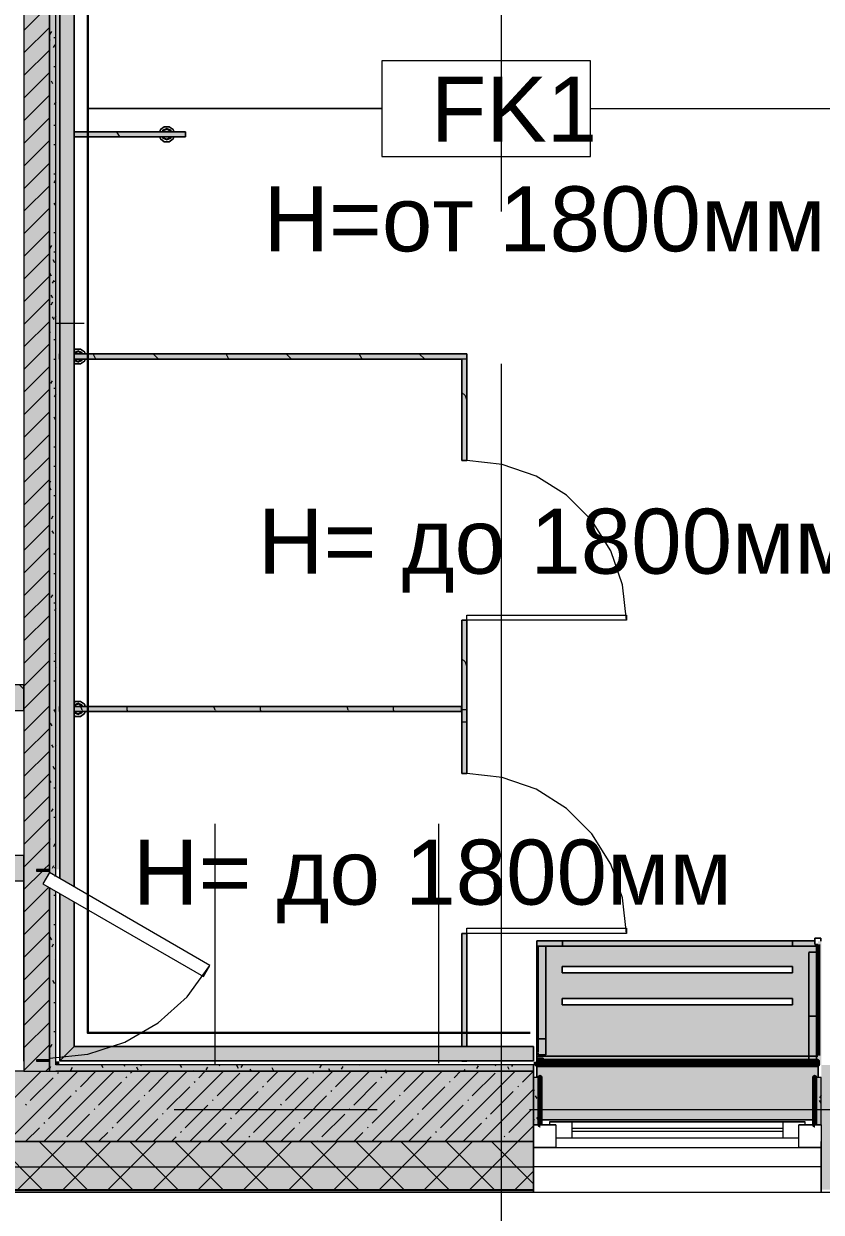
# Model space of a CAD drawing. Header units: millimetres. Extents: x -3817 to 677485, y -22715 to 103890.
# Drawn here: x 396348 to 398843, y 1598 to 5314 of the extents above; entities that cross this region are included whole.
import ezdxf

# ---------------------------------------------------------------- set-up
doc = ezdxf.new("R2010")
doc.units = ezdxf.units.MM
doc.layers.add('PDF _Геометрия', color=7, linetype='Continuous', true_color=0x1d1d1d)
doc.layers.add('PDF _Сплошная заливка', color=7, linetype='Continuous', true_color=0xffffff)
doc.layers.add('PDF _Текст', color=7, linetype='Continuous')
doc.styles.add('PDF GOST-Common', font='arial.ttf')

msp = doc.modelspace()

# ---------------------------------------------------------------- hatches: boundary and pattern name
at = {"layer": 'PDF _Сплошная заливка', "transparency": 33554559}
for points in [[(396387.9, 2039), (396427.9, 2039), (396427.9, 2070), (396387.9, 2070), (396387.9, 2075), (396427.9, 2075), (396427.9, 2613.8), (396407.9, 2625.4), (396427.9, 2660), (396427.9, 2665), (396387.9, 2665), (396387.9, 2670), (396427.9, 2670), (396427.9, 5479), (396387.9, 5479), (396387.9, 5484), (396427.9, 5484), (396427.1, 5623.3), (396407.9, 5634.4), (396427.9, 5669), (396427.9, 5674), (396387.9, 5674), (396387.9, 5679), (396347.9, 5679), (396347.9, 2039)], [(396347.9, 3166.9), (396347.9, 3246.9), (395747.9, 3246.9), (395747.9, 3166.9), (396267.5, 3166.9)], [(396267.5, 2634), (396347.9, 2634), (396347.9, 2714), (395747.9, 2714), (395747.9, 2634)]]:
    msp.add_hatch(color=256, dxfattribs=at).paths.add_polyline_path(points)
h = msp.add_hatch(color=256, dxfattribs=at)
h.paths.add_polyline_path([(396447.9, 2039), (396447.9, 2602.3), (396427.9, 2613.8), (396427.9, 2039)], flags=0)
h.paths.add_polyline_path([(396447.9, 2648.5), (396447.9, 5611.3), (396427.9, 5622.8), (396427.9, 2660), (396444.6, 2650.4)], flags=0)
h.paths.add_polyline_path([(396447.9, 5657.5), (396447.9, 5659), (396445.2, 5659)], flags=0)
at = {"layer": 'PDF _Сплошная заливка', "true_color": 0xd7cdc4, "transparency": 33554559}
h = msp.add_hatch(color=254, dxfattribs=at)
h.paths.add_polyline_path([(396460.4, 2071.5), (396505.4, 2116.5), (396505.4, 2569.1), (396460.4, 2595.1), (396460.4, 2239.4)], flags=0)
h.paths.add_polyline_path([(396505.4, 2615.3), (396505.4, 5578.1), (396460.4, 5604.1), (396460.4, 2641.2)], flags=0)
at = {"layer": 'PDF _Сплошная заливка', "true_color": 0xe2ddcd, "transparency": 33554559}
for points in [[(396803.9, 4961), (396803.9, 4977), (396505.4, 4977), (396505.4, 4961), (396642.6, 4961)], [(396853.9, 4961), (396852.2, 4977), (396803.9, 4977), (396803.9, 4961), (396852.2, 4961)], [(397733.7, 4266), (397733.7, 4282), (396505.4, 4282), (396505.4, 4266), (397017.7, 4266)], [(397717.9, 3131.8), (397733.9, 3131.8), (397733.9, 3449.1), (397717.9, 3449.1), (397717.9, 3173.8)], [(397717.6, 3164), (397717.6, 3180), (396505.4, 3180), (396505.4, 3164), (397017.7, 3164)], [(397717.9, 2116.5), (397733.9, 2116.5), (397733.9, 2470), (397717.9, 2470), (397717.9, 2239.4)]]:
    msp.add_hatch(color=254, dxfattribs=at).paths.add_polyline_path(points)
at = {"layer": 'PDF _Сплошная заливка', "true_color": 0xeae6de, "transparency": 33554559}
h = msp.add_hatch(color=254, dxfattribs=at)
h.paths.add_polyline_path([(397952.6, 2086.6), (398832.4, 2087.7), (398832.4, 2435.5), (398822.4, 2436), (398822.4, 2446.5), (397952.6, 2446.5), (397952.6, 2239.4)], flags=0)
h.paths.add_polyline_path([(398032.6, 2246.5), (398032.6, 2266.5), (398753.1, 2266.5), (398753.1, 2246.5), (398518, 2246.5)], flags=0)
h.paths.add_polyline_path([(398032.6, 2346.5), (398032.6, 2366.5), (398753.1, 2366.5), (398753.1, 2346.5), (398518, 2346.5)], flags=0)
at = {"layer": 'PDF _Сплошная заливка', "true_color": 0xd7cdc4, "transparency": 33554559}
msp.add_hatch(color=254, dxfattribs=at).paths.add_polyline_path([(397017.7, 2071.5), (397942.9, 2071.5), (397942.9, 2116.5), (396505.4, 2116.5), (396460.4, 2071.5)])
at = {"layer": 'PDF _Сплошная заливка', "true_color": 0xeae6de, "transparency": 33554559}
msp.add_hatch(color=254, dxfattribs=at).paths.add_polyline_path([(397972.9, 1886.6), (398821.9, 1886.6), (398822.9, 2019), (398832.9, 2019), (398832.4, 2086.6), (397952.9, 2086.6), (397953.4, 2080), (397972.9, 2080), (397972.9, 2070), (397972.9, 2069), (397972.9, 2060), (397953.4, 2060), (397953.4, 2019), (397963.9, 2019), (397963.9, 1886.6)])
at = {"layer": 'PDF _Сплошная заливка', "transparency": 33554559}
h = msp.add_hatch(color=256, dxfattribs=at)
h.paths.add_polyline_path([(396447.9, 2039), (397942.9, 2039), (397942.9, 2059), (396447.9, 2059)], flags=0)
h.paths.add_polyline_path([(399142.9, 2039), (399142.9, 2059), (398842.9, 2059), (398842.9, 2039), (398893.1, 2039)], flags=0)
at = {"layer": 'PDF _Сплошная заливка', "true_color": 0x8bb0bc, "transparency": 33554559}
for points in [[(397953.4, 2059), (398832.4, 2059), (398832.4, 2070), (397972.9, 2069), (397972.9, 2060), (397953.4, 2060), (397952.9, 2059)], [(397952.9, 2059), (397980.4, 2059), (397980.4, 2069), (397972.9, 2069), (397972.9, 2060), (397953.4, 2060), (397952.9, 2069)]]:
    msp.add_hatch(color=253, dxfattribs=at).paths.add_polyline_path(points)
at = {"layer": 'PDF _Сплошная заливка', "transparency": 33554559}
h = msp.add_hatch(color=256, dxfattribs=at)
h.paths.add_polyline_path([(398893.1, 1819), (399142.9, 1819), (399142.9, 2039), (398842.9, 2039), (398842.9, 1819)], flags=0)
h.paths.add_polyline_path([(393442.9, 1819), (393442.9, 2039), (393192.9, 2039), (393192.9, 1819), (393266.7, 1819)], flags=0)
h.paths.add_polyline_path([(394342.9, 1819), (397942.9, 1819), (397942.9, 2039), (394342.9, 2039)], flags=0)
h = msp.add_hatch(color=256, dxfattribs=at)
h.paths.add_polyline_path([(380513.6, 1669), (380592.9, 1669), (380592.9, 1819), (379192.9, 1819), (379192.9, 1669), (379763.4, 1669)], flags=0)
h.paths.add_polyline_path([(388192.9, 1669), (389342.9, 1669), (389342.9, 1819), (388192.9, 1819)], flags=0)
h.paths.add_polyline_path([(402982.9, 1669), (402982.9, 1819), (398842.9, 1819), (398842.9, 1669), (401518.8, 1669)], flags=0)
h.paths.add_polyline_path([(386092.9, 1669), (386092.9, 1819), (385342.9, 1819), (385342.9, 1669), (385764.9, 1669)], flags=0)
h.paths.add_polyline_path([(392442.9, 1669), (393442.9, 1669), (393442.9, 1819), (392442.9, 1819)], flags=0)
h.paths.add_polyline_path([(397017.7, 1669), (397942.9, 1669), (397942.9, 1819), (394342.9, 1819), (394342.9, 1669), (395517.3, 1669)], flags=0)
h.paths.add_polyline_path([(375192.9, 1669), (376092.9, 1669), (376092.9, 1819), (374692.9, 1819), (374692.9, 1669)], flags=0)
h.paths.add_polyline_path([(366025.5, 1669), (366842.9, 1669), (366842.9, 1819), (366025.5, 1819), (366025.5, 1740.9)], flags=0)
h.paths.add_polyline_path([(384264.5, 1669), (384442.9, 1669), (384442.9, 1819), (383572.9, 1819), (383572.9, 1669)], flags=0)
h.paths.add_polyline_path([(369942.9, 1669), (370942.9, 1669), (370942.9, 1819), (369942.9, 1819)], flags=0)
h.paths.add_polyline_path([(372261.5, 1669), (372592.9, 1669), (372592.9, 1819), (371842.9, 1819), (371842.9, 1669)], flags=0)
h.paths.add_polyline_path([(365525.5, 1669), (365525.5, 1819), (365509.8, 1819), (365509.8, 1669)], flags=0)

# ---------------------------------------------------------------- linework, layer by layer
at = {"layer": 'PDF _Геометрия', "color": 231, "lineweight": 30, "true_color": 0xff80c0}
msp.add_lwpolyline([(399022.9, 2479), (399022.9, 9479), (397822.9, 9479), (397822.9, 5559), (396547.9, 5559), (396547.9, 2159), (397932.4, 2159)], dxfattribs=at)
at = {"layer": 'PDF _Геометрия', "color": 9, "lineweight": 9, "true_color": 0xc0c0c0}
for points in [[(394342.9, 1661), (397942.9, 1661), (397942.9, 1819), (397942.9, 1661), (398842.9, 1661), (398842.9, 1819), (398842.9, 1661), (402982.9, 1661), (403135.9, 1661), (403140.9, 1661), (403140.9, 5219), (404362.9, 5219), (404362.9, 5469), (404362.9, 5669), (403262.9, 5669), (403262.9, 5689), (403462.3, 5689)], [(396447.9, 2648.5), (396447.9, 5611.3)], [(396347.9, 2070), (396347.9, 2634)], [(397952.9, 2059), (397942.9, 2059), (397942.9, 2039), (397942.9, 2059), (396447.9, 2059), (396447.9, 2602.3)], [(397942.9, 1871), (397942.9, 1819), (397942.9, 2039), (397942.9, 2019)]]:
    msp.add_lwpolyline(points, dxfattribs=at)
for points in [[(395747.9, 2039), (395747.9, 5679), (396347.9, 5679), (396347.9, 2039)], [(395747.9, 3166.9), (396347.9, 3166.9), (396347.9, 3246.9), (395747.9, 3246.9)], [(395747.9, 2634), (396347.9, 2634), (396347.9, 2714), (395747.9, 2714)], [(397962.9, 1871), (397962.9, 2019), (397942.9, 2019), (397942.9, 1871)], [(398842.9, 1871), (398842.9, 2019), (398822.9, 2019), (398822.9, 1871)]]:
    msp.add_lwpolyline(points, close=True, dxfattribs=at)
at = {"layer": 'PDF _Геометрия', "color": 7, "lineweight": 9}
for points in [[(396427.9, 2660), (396427.9, 5622.8)], [(396460.4, 2641.2), (396460.4, 5604.1)], [(396505.4, 2615.3), (396505.4, 5578.1)], [(398121, 5199), (397467.9, 5199), (397467.9, 4899), (398121, 4899)], [(396547.9, 5049), (397467.9, 5049)], [(396773.2, 4977), (396775.3, 4983.5), (396787.6, 4992.4), (396802.8, 4992.4), (396815.1, 4983.5), (396817.2, 4977), (396815.1, 4983.5), (396802.8, 4992.4), (396787.6, 4992.4), (396775.3, 4983.5)], [(396780.9, 4977), (396782.8, 4981.4), (396795.2, 4986.6), (396807.6, 4981.4), (396809.5, 4977), (396807.6, 4981.4), (396795.2, 4986.6), (396782.8, 4981.4)], [(396808, 4977), (396796.6, 4984), (396784.1, 4979.2), (396782.4, 4977)], [(396853.9, 4961), (396853.9, 4977), (396505.4, 4977), (396803.9, 4977), (396816.8, 4977), (396828.9, 4977), (396839.2, 4977), (396847.2, 4977), (396852.2, 4977), (396853.9, 4977)], [(396853.9, 4961), (396852.2, 4961), (396847.2, 4961), (396839.2, 4961), (396828.9, 4961), (396816.8, 4961), (396803.9, 4961), (396505.4, 4961)], [(396817.2, 4961), (396815.1, 4954.5), (396802.8, 4945.6), (396787.6, 4945.6), (396775.3, 4954.5), (396773.2, 4961), (396775.3, 4954.5), (396787.6, 4945.6), (396802.8, 4945.6), (396815.1, 4954.5)], [(396809.5, 4961), (396807.6, 4956.6), (396795.2, 4951.4), (396782.8, 4956.6), (396780.9, 4961), (396782.8, 4956.6), (396795.2, 4951.4), (396807.6, 4956.6)], [(396782.4, 4961), (396793.8, 4954), (396806.3, 4958.8), (396808, 4961)], [(396505.4, 4294.1), (396510, 4297.4), (396525.2, 4297.4), (396537.5, 4288.5), (396539.6, 4282), (396537.5, 4288.5), (396525.2, 4297.4), (396510, 4297.4)], [(396505.4, 4286.5), (396517.6, 4291.6), (396530, 4286.4), (396531.8, 4282), (396530, 4286.4), (396517.6, 4291.6)], [(396539.6, 4266), (396537.5, 4259.5), (396525.2, 4250.6), (396510, 4250.6), (396505.4, 4253.9), (396510, 4250.6), (396525.2, 4250.6), (396537.5, 4259.5)], [(396531.8, 4266), (396530, 4261.6), (396517.6, 4256.4), (396505.4, 4261.5), (396517.6, 4256.4), (396530, 4261.6)], [(397733.9, 3449.1), (397717.9, 3449.1)], [(396505.4, 3192.1), (396510, 3195.4), (396525.2, 3195.4), (396537.5, 3186.5), (396539.6, 3180), (396537.5, 3186.5), (396525.2, 3195.4), (396510, 3195.4)], [(396505.4, 3184.5), (396517.6, 3189.6), (396530, 3184.4), (396531.8, 3180), (396530, 3184.4), (396517.6, 3189.6)], [(396539.6, 3164), (396537.5, 3157.5), (396525.2, 3148.6), (396510, 3148.6), (396505.4, 3151.9), (396510, 3148.6), (396525.2, 3148.6), (396537.5, 3157.5)], [(396531.8, 3164), (396530, 3159.6), (396517.6, 3154.4), (396505.4, 3159.5), (396517.6, 3154.4), (396530, 3159.6)], [(397717.6, 3164), (397717.6, 3180)], [(397733.9, 2470), (397717.9, 2470)], [(397953.4, 2060), (397972.9, 2060), (397972.9, 2080), (397953.4, 2080)], [(397942.9, 1819), (394342.9, 1819)]]:
    msp.add_lwpolyline(points, close=True, dxfattribs=at)
at = {"layer": 'PDF _Геометрия', "lineweight": 9}
for points in [[(396347.9, 5293.8), (396427.9, 5373.8)], [(396347.9, 5223.1), (396427.9, 5303.1)], [(396347.9, 5152.4), (396427.9, 5232.4)], [(396347.9, 5081.7), (396427.9, 5161.7)], [(396347.9, 5010.9), (396427.9, 5090.9)], [(396347.9, 4940.2), (396427.9, 5020.2)], [(396347.9, 4869.5), (396427.9, 4949.5)], [(396347.9, 4798.8), (396427.9, 4878.8)], [(396347.9, 4728.1), (396427.9, 4808.1)], [(396347.9, 4657.4), (396427.9, 4737.4)], [(396347.9, 4586.7), (396427.9, 4666.7)], [(396347.9, 4516), (396427.9, 4596)], [(396347.9, 4445.3), (396427.9, 4525.3)], [(396347.9, 4374.5), (396427.9, 4454.5)], [(396347.9, 4303.8), (396427.9, 4383.8)], [(396347.9, 4233.1), (396427.9, 4313.1)], [(396347.9, 4162.4), (396427.9, 4242.4)], [(396347.9, 4091.7), (396427.9, 4171.7)], [(396347.9, 4021), (396427.9, 4101)], [(396347.9, 3950.3), (396427.9, 4030.3)], [(396347.9, 3879.6), (396427.9, 3959.6)], [(396347.9, 3808.9), (396427.9, 3888.9)], [(396347.9, 3738.1), (396427.9, 3818.1)], [(396347.9, 3667.4), (396427.9, 3747.4)], [(396347.9, 3596.7), (396427.9, 3676.7)], [(396347.9, 3526), (396427.9, 3606)], [(396347.9, 3455.3), (396427.9, 3535.3)], [(396347.9, 3384.6), (396427.9, 3464.6)], [(396347.9, 3313.9), (396427.9, 3393.9)], [(396347.9, 3243.2), (396427.9, 3323.2)], [(396347.9, 3172.5), (396427.9, 3252.5)], [(396347.9, 3101.8), (396427.9, 3181.8)], [(396347.9, 3031), (396427.9, 3111)], [(396347.9, 2960.3), (396427.9, 3040.3)], [(396347.9, 2889.6), (396427.9, 2969.6)], [(396347.9, 2818.9), (396427.9, 2898.9)], [(396347.9, 2748.2), (396427.9, 2828.2)], [(396347.9, 2677.5), (396427.9, 2757.5)], [(396411.1, 2670), (396427.9, 2686.8)], [(396347.9, 2606.8), (396406.1, 2665)], [(396347.9, 2536.1), (396426.5, 2614.6)], [(396347.9, 2465.4), (396427.9, 2545.4)], [(396347.9, 2394.6), (396427.9, 2474.6)], [(396347.9, 2323.9), (396427.9, 2403.9)], [(396347.9, 2253.2), (396427.9, 2333.2)], [(396347.9, 2182.5), (396427.9, 2262.5)], [(396347.9, 2111.8), (396427.9, 2191.8)], [(396347.9, 2041.1), (396427.9, 2121.1)], [(396416.5, 2039), (396427.9, 2050.4)], [(396182.7, 1819), (396402.7, 2039)], [(396296.7, 1819), (396516.7, 2039)], [(396368.2, 1947.5), (396439.5, 2018.8)], [(396410.8, 1819), (396630.8, 2039)], [(396453.8, 2033.1), (396456.1, 2035.4)], [(396524.8, 1819), (396744.8, 2039)], [(396525, 1990.3), (396573.8, 2039)], [(396638.9, 1819), (396858.9, 2039)], [(396667.6, 2018.8), (396670, 2021.2)], [(396681.9, 2033.1), (396687.8, 2039)], [(396738.9, 1976), (396801.9, 2039)], [(396752.9, 1819), (396972.9, 2039)], [(396867, 1819), (397087, 2039)], [(396881.4, 2004.5), (396883.8, 2006.9)], [(396895.7, 2018.8), (396915.9, 2039)], [(396952.7, 1961.8), (397024, 2033.1)], [(396981, 1819), (397201, 2039)], [(397095.1, 1819), (397315.1, 2039)], [(397109.5, 2004.5), (397144, 2039)], [(397166.6, 1947.5), (397237.8, 2018.8)], [(397209.1, 1819), (397429.1, 2039)], [(397252.1, 2033.1), (397254.5, 2035.4)], [(397323.2, 1819), (397543.2, 2039)], [(397323.4, 1990.3), (397372.1, 2039)], [(397437.2, 1819), (397657.2, 2039)], [(397465.9, 2018.8), (397468.3, 2021.2)], [(397480.2, 2033.1), (397486.2, 2039)], [(397537.2, 1976), (397600.2, 2039)], [(397551.3, 1819), (397771.3, 2039)], [(397665.3, 1819), (397885.3, 2039)], [(397679.8, 2004.5), (397682.2, 2006.9)], [(397694, 2018.8), (397714.3, 2039)], [(397751.1, 1961.8), (397822.4, 2033.1)], [(397907.9, 2004.5), (397942.4, 2039)], [(396510.8, 1976), (396513.2, 1978.4)], [(396582.1, 1933.3), (396653.3, 2004.5)], [(396795.9, 1919), (396867.2, 1990.3)], [(397009.8, 1904.7), (397081, 1976)], [(397095.3, 1990.3), (397097.7, 1992.7)], [(397309.1, 1976), (397311.5, 1978.4)], [(397380.4, 1933.3), (397451.7, 2004.5)], [(397594.3, 1919), (397665.5, 1990.3)], [(397779.4, 1819), (397942.9, 1982.5)], [(397808.1, 1904.7), (397879.4, 1976)], [(397893.6, 1990.3), (397896, 1992.7)], [(396354, 1933.3), (396356.3, 1935.6)], [(396425.2, 1890.5), (396496.5, 1961.8)], [(396639.1, 1876.2), (396710.4, 1947.5)], [(396724.6, 1961.8), (396727, 1964.1)], [(396852.9, 1862), (396924.2, 1933.3)], [(396938.5, 1947.5), (396940.8, 1949.9)], [(397152.3, 1933.3), (397154.7, 1935.6)], [(397223.6, 1890.5), (397294.9, 1961.8)], [(397437.4, 1876.2), (397508.7, 1947.5)], [(397523, 1961.8), (397525.3, 1964.1)], [(397651.3, 1862), (397722.6, 1933.3)], [(397736.8, 1947.5), (397739.2, 1949.9)], [(396482.3, 1833.5), (396553.6, 1904.7)], [(396567.8, 1919), (396570.2, 1921.4)], [(396781.7, 1904.7), (396784, 1907.1)], [(397066.8, 1847.7), (397138.1, 1919)], [(397280.6, 1833.5), (397351.9, 1904.7)], [(397366.2, 1919), (397368.5, 1921.4)], [(397580, 1904.7), (397582.4, 1907.1)], [(397865.1, 1847.7), (397936.4, 1919)], [(396353.8, 1819), (396396.7, 1862)], [(396411, 1876.2), (396413.4, 1878.6)], [(396624.8, 1862), (396627.2, 1864.4)], [(396696.1, 1819.2), (396767.4, 1890.5)], [(396924, 1819), (396981.2, 1876.2)], [(396995.5, 1890.5), (396997.9, 1892.9)], [(397152.1, 1819), (397195.1, 1862)], [(397209.3, 1876.2), (397211.7, 1878.6)], [(397423.2, 1862), (397425.6, 1864.4)], [(397494.5, 1819.2), (397565.7, 1890.5)], [(397722.4, 1819), (397779.6, 1876.2)], [(397793.8, 1890.5), (397796.2, 1892.9)], [(397893.4, 1819), (397942.9, 1868.5)], [(396468, 1819.2), (396470.4, 1821.6)], [(396581.9, 1819), (396610.6, 1847.7)], [(396810, 1819), (396824.4, 1833.5)], [(396838.7, 1847.7), (396841, 1850.1)], [(397052.5, 1833.5), (397054.9, 1835.8)], [(397266.4, 1819.2), (397268.7, 1821.6)], [(397380.2, 1819), (397408.9, 1847.7)], [(397608.3, 1819), (397622.8, 1833.5)], [(397637, 1847.7), (397639.4, 1850.1)], [(397850.9, 1833.5), (397853.2, 1835.8)], [(396405.1, 1669), (396255.1, 1819)], [(396329.4, 1669), (396479.4, 1819)], [(396546.5, 1669), (396396.5, 1819)], [(396470.8, 1669), (396620.8, 1819)], [(396687.9, 1669), (396537.9, 1819)], [(396612.2, 1669), (396762.2, 1819)], [(396829.4, 1669), (396679.4, 1819)], [(396753.6, 1669), (396903.6, 1819)], [(396970.8, 1669), (396820.8, 1819)], [(396895, 1669), (397045, 1819)], [(397112.2, 1669), (396962.2, 1819)], [(397036.5, 1669), (397186.5, 1819)], [(397038.1, 1819), (397038.3, 1819.2)], [(397253.6, 1669), (397103.6, 1819)], [(397177.9, 1669), (397327.9, 1819)], [(397395, 1669), (397245, 1819)], [(397319.3, 1669), (397469.3, 1819)], [(397536.5, 1669), (397386.5, 1819)], [(397460.7, 1669), (397610.7, 1819)], [(397677.9, 1669), (397527.9, 1819)], [(397602.1, 1669), (397752.1, 1819)], [(397819.3, 1669), (397669.3, 1819)], [(397743.6, 1669), (397893.6, 1819)], [(397942.9, 1686.8), (397810.7, 1819)], [(397836.4, 1819), (397836.6, 1819.2)], [(397885, 1669), (397942.9, 1726.9)]]:
    msp.add_lwpolyline(points, dxfattribs=at)
at = {"layer": 'PDF _Геометрия', "color": 253, "lineweight": 9, "true_color": 0xaaaaaa}
for points in [[(397842.9, 4727.3), (397842.9, 5362.3)], [(397842.9, -177.4), (397842.9, 2322.6), (397842.9, 4251.1)], [(396427.9, 2080), (396548.5, 2092.7), (396663.8, 2130.1), (396768.8, 2190.8), (396858.9, 2271.9), (396930.2, 2370)], [(396818.8, 1919), (397453.8, 1919)], [(397930, 1919), (399517.5, 1919)], [(398012.9, 1871), (397942.9, 1871)], [(398062.9, 1861), (398722.9, 1861)], [(398842.9, 1871), (398772.9, 1871)], [(398722.9, 1851), (398062.9, 1851)], [(397942.9, 1801), (398842.9, 1801)]]:
    msp.add_lwpolyline(points, dxfattribs=at)
at = {"layer": 'PDF _Геометрия', "color": 253, "lineweight": 9, "true_color": 0x9b9b9b}
for points in [[(396434.2, 5290.5), (396429.1, 5281.8)], [(396431, 5262.6), (396427.9, 5268.1)], [(396445.3, 5248.9), (396440.3, 5240.1)], [(396442, 5271.8), (396447.9, 5271.8)], [(396442, 5180.4), (396447.9, 5180.4)], [(396439.2, 5126.6), (396434.2, 5135.3)], [(396447.9, 5131.4), (396447.4, 5130.5)], [(396447.9, 5070.4), (396443.3, 5062.4)], [(396442, 4997.5), (396447.9, 4997.5)], [(396442, 4936.5), (396447.9, 4936.5)], [(396442, 4845.1), (396447.9, 4845.1)], [(396447.2, 4825.4), (396442.2, 4816.7)], [(396447.9, 4745.7), (396443.4, 4753.5)], [(396447.9, 4684.8), (396447.5, 4685.5)], [(396442, 4662.2), (396447.9, 4662.2)], [(396435, 4621.3), (396429.9, 4612.6)], [(396445.5, 4567.1), (396440.4, 4575.8)], [(396442, 4601.2), (396447.9, 4601.2)], [(396434.3, 4525.4), (396429.3, 4534.2)], [(396442, 4511.7), (396437, 4502.9)], [(396442, 4509.8), (396447.9, 4509.8)], [(396438.4, 4457.4), (396433.4, 4466.1)], [(396438, 4443.6), (396432.9, 4434.9)], [(396442.5, 4389.4), (396437.4, 4398.1)], [(396447.9, 4399.9), (396444.1, 4393.3)], [(396431.3, 4347.7), (396427.9, 4353.7)], [(396442, 4326.9), (396447.9, 4326.9)], [(396442, 4266), (396447.9, 4266)], [(396428.3, 4170), (396427.9, 4170.8)], [(396436.9, 4197.9), (396431.8, 4189.2)], [(396442, 4174.5), (396447.9, 4174.5)], [(396447.9, 4156), (396443, 4147.5)], [(396447.6, 4075.6), (396442.6, 4084.3)], [(396442, 3991.6), (396447.9, 3991.6)], [(396442, 3930.7), (396447.9, 3930.7)], [(396431.7, 3884.1), (396427.9, 3877.6)], [(396433.5, 3856.3), (396428.5, 3865)], [(396442, 3839.2), (396447.9, 3839.2)], [(396438.8, 3774.4), (396433.7, 3765.7)], [(396441.7, 3720.2), (396436.6, 3728.9)], [(396442, 3656.4), (396447.9, 3656.4)], [(396442, 3595.4), (396447.9, 3595.4)], [(396437.7, 3528.7), (396432.6, 3520)], [(396442, 3504), (396447.9, 3504)], [(396447.9, 3485.5), (396443.8, 3478.4)], [(396447.9, 3343.7), (396445.9, 3347.1)], [(396442, 3321.1), (396447.9, 3321.1)], [(396447.9, 3302.6), (396446.8, 3300.7)], [(396442, 3260.1), (396447.9, 3260.1)], [(396442, 3168.7), (396447.9, 3168.7)], [(396447.9, 3160.8), (396442.9, 3169.4)], [(396428.4, 3146.9), (396427.9, 3146)], [(396436.8, 3119.1), (396431.7, 3127.8)], [(396440.9, 3051), (396435.8, 3059.7)], [(396447.9, 3058.8), (396445.7, 3054.9)], [(396444.9, 2983), (396439.9, 2991.7)], [(396442, 2985.8), (396447.9, 2985.8)], [(396433.8, 2941.4), (396428.8, 2950.1)], [(396442, 2924.8), (396447.9, 2924.8)], [(396438.5, 2859.5), (396433.4, 2850.8)], [(396442, 2833.4), (396447.9, 2833.4)], [(396430.8, 2763.7), (396427.9, 2768.7)], [(396445.5, 2749.9), (396440.5, 2741.2)], [(396441.4, 2681.8), (396436.4, 2673.1)], [(396447.9, 2673.1), (396445.1, 2677.9)], [(396444.3, 2650.5), (396447.9, 2650.5)], [(396442, 2589.6), (396447.9, 2589.6)], [(396442, 2498.1), (396447.9, 2498.1)], [(396436, 2449.9), (396430.9, 2458.6)], [(396440.4, 2436.1), (396435.3, 2427.4)], [(396447.9, 2388.2), (396446.5, 2385.8)], [(396444.1, 2313.8), (396439.1, 2322.5)], [(396442, 2315.2), (396447.9, 2315.2)], [(396428.1, 2232), (396427.9, 2231.6)], [(396442, 2254.3), (396447.9, 2254.3)], [(396442, 2162.8), (396447.9, 2162.8)], [(396435.2, 2122.3), (396430.1, 2113.6)], [(396430, 2094.5), (396427.9, 2098.1)], [(396431.1, 2054.3), (396427.9, 2048.8)], [(396499.1, 2050.2), (396494.1, 2041.5)], [(396596.5, 2049.9), (396591.5, 2058.6)], [(396664.6, 2053.9), (396661.7, 2059)], [(396706.2, 2042.8), (396701.2, 2051.5)], [(396715.4, 2059), (396713.4, 2055.7)], [(396842.3, 2051), (396837.6, 2059)], [(396922.6, 2052.1), (396917.5, 2043.4)], [(396961.7, 2059), (396959.2, 2054.6)], [(397020, 2048), (397015, 2056.7)], [(397032.1, 2059), (397027.2, 2050.5)], [(397060.4, 2039), (397056.6, 2045.5)], [(397129.7, 2040.9), (397124.6, 2049.6)], [(397278, 2058.1), (397272.9, 2049.4)], [(397306.7, 2039), (397302.3, 2046.6)], [(397346, 2054), (397341, 2045.3)], [(397401.8, 2057.2), (397400.8, 2059)], [(397727.8, 2044.7), (397724.5, 2039)], [(397769.4, 2055.9), (397764.4, 2047.2)], [(397806.4, 2059), (397806, 2058.3)], [(397825.2, 2055.3), (397823.1, 2059)], [(397866.9, 2044.2), (397861.8, 2052.9)], [(397876.8, 2059), (397874.1, 2054.3)], [(396743.6, 2039), (396742.8, 2040.3)], [(396880.9, 2041), (396879.8, 2039)], [(397126.7, 2039.9), (397126.2, 2039)], [(397482.7, 2039), (397480, 2043.6)], [(398822.9, 2010.4), (398829.5, 2010.4)], [(397942.9, 1980), (397945.6, 1980)], [(397954.2, 1953.8), (397949.2, 1962.5)], [(398842.7, 1964.2), (398837.7, 1955.5)], [(398842.7, 1938.9), (398837.7, 1947.6)], [(398822.9, 1919), (398829.5, 1919)], [(397942.9, 1888.5), (397945.6, 1888.5)], [(397958.3, 1885.8), (397953.3, 1894.5)]]:
    msp.add_lwpolyline(points, dxfattribs=at)
at = {"layer": 'PDF _Геометрия', "color": 7, "lineweight": 9}
for points in [[(398121, 5049), (399022.9, 5049)], [(396807, 4977), (396805.9, 4979.7), (396795.2, 4984.1), (396784.5, 4979.7), (396783.4, 4977)], [(396783.4, 4961), (396784.5, 4958.3), (396795.2, 4953.9), (396805.9, 4958.3), (396807, 4961)], [(396783.5, 4977), (396786.2, 4977), (396789.9, 4977), (396793.7, 4977), (396797, 4977), (396800.7, 4977), (396804.2, 4977), (396806.9, 4977)], [(396806.9, 4961), (396804.2, 4961), (396800.5, 4961), (396796.7, 4961), (396793.4, 4961), (396789.7, 4961), (396786.2, 4961), (396783.5, 4961)], [(396447.9, 4377.8), (396537, 4377.8)], [(396458.9, 4282), (396458.9, 4266)], [(396505.4, 4282), (396530.4, 4282), (396519, 4289), (396506.5, 4284.2)], [(397733.7, 4266.5), (397733.7, 4282), (397733.7, 4266), (396505.4, 4266)], [(396505.4, 4282), (397733.7, 4282), (396505.4, 4282)], [(396529.3, 4282), (396528.2, 4284.7), (396517.6, 4289.1), (396506.9, 4284.7), (396505.8, 4282)], [(396505.9, 4282), (396508.6, 4282), (396512.2, 4282), (396516, 4282), (396519.4, 4282), (396523.1, 4282), (396526.6, 4282), (396529.3, 4282)], [(396505.4, 4265.6), (396516.2, 4259), (396528.7, 4263.8), (396530.4, 4266), (396505.4, 4266), (397717.9, 4266), (397717.9, 3949.1), (397717.9, 4266.5), (397733.9, 4266.5)], [(396505.8, 4266), (396506.9, 4263.3), (396517.6, 4258.9), (396528.2, 4263.3), (396529.3, 4266)], [(396529.3, 4266), (396526.6, 4266), (396522.9, 4266), (396519.1, 4266), (396515.7, 4266), (396512.1, 4266), (396508.6, 4266), (396505.9, 4266)], [(397733.9, 3949.1), (397733.9, 4266.5), (397733.9, 3949.1)], [(398233.9, 3449.1), (397733.9, 3449.1), (397733.9, 3465.1), (398233.9, 3465.1), (398233.9, 3449.1), (398221.4, 3560.4), (398184.4, 3666.1), (398124.8, 3760.9), (398045.6, 3840), (397950.8, 3899.6), (397845.1, 3936.6), (397733.9, 3949.1), (397717.9, 3949.1), (397733.9, 3949.1)], [(397717.9, 3131.8), (397717.9, 3449.1), (397717.9, 3131.8)], [(397733.9, 3131.8), (397733.9, 3449.1), (397733.9, 3131.8)], [(396458.9, 3180), (396458.9, 3164)], [(396505.4, 3180), (396530.4, 3180), (396519, 3187), (396506.5, 3182.2)], [(396505.4, 3180), (397717.6, 3180), (396505.4, 3180)], [(396505.4, 3163.6), (396516.2, 3157), (396528.7, 3161.8), (396530.4, 3164), (396505.4, 3164), (397717.6, 3164), (396505.4, 3164)], [(396529.3, 3180), (396528.2, 3182.7), (396517.6, 3187.1), (396506.9, 3182.7), (396505.8, 3180)], [(396505.8, 3164), (396506.9, 3161.3), (396517.6, 3156.9), (396528.2, 3161.3), (396529.3, 3164)], [(396505.9, 3180), (396508.6, 3180), (396512.2, 3180), (396516, 3180), (396519.4, 3180), (396523.1, 3180), (396526.6, 3180), (396529.3, 3180)], [(396529.3, 3164), (396526.6, 3164), (396522.9, 3164), (396519.1, 3164), (396515.7, 3164), (396512.1, 3164), (396508.6, 3164), (396505.9, 3164)], [(397717.9, 2970), (397717.9, 3170), (397717.9, 2970)], [(397717.9, 3170), (397733.9, 3170)], [(397733.9, 2970), (397733.9, 3170), (397733.9, 2970)], [(397717.9, 3131.8), (397733.9, 3131.8)], [(398233.9, 2470), (397733.9, 2470), (397733.9, 2486), (398233.9, 2486), (398233.9, 2470), (398221.4, 2581.3), (398184.4, 2686.9), (398124.8, 2781.7), (398045.6, 2860.9), (397950.8, 2920.5), (397845.1, 2957.5), (397733.9, 2970), (397717.9, 2970), (397733.9, 2970)], [(396946.2, 2059), (396946.2, 2813)], [(397646.2, 2064.5), (397646.2, 2813)], [(396347.9, 2039), (396427.9, 2039), (396427.9, 2613.8), (396427.9, 2039), (396447.9, 2039), (397942.9, 2039), (396447.9, 2039)], [(396505.4, 2116.5), (396505.4, 2569.1), (396505.4, 2116.5), (397942.9, 2116.5), (397942.9, 2071.5), (397942.9, 2116.5), (396505.4, 2116.5), (396460.4, 2071.5), (397942.9, 2071.5), (396460.4, 2071.5), (396460.4, 2595.1), (396460.4, 2071.5)], [(397717.9, 2116.5), (397717.9, 2470), (397717.9, 2116.5)], [(397733.9, 2116.5), (397733.9, 2470), (397733.9, 2116.5)], [(398822.4, 2446.5), (398822.4, 2455.5), (398841.9, 2455.5), (398822.4, 2455.5), (398822.4, 2435.5), (398832.4, 2435.5)], [(398841.9, 2445.5), (398841.9, 2455.5), (398841.9, 2445.5)], [(397717.9, 2070), (397733.9, 2070)], [(394342.9, 1740), (397942.9, 1740)], [(394342.9, 1669), (397942.9, 1669)], [(394342.9, 1666), (397942.9, 1666)]]:
    msp.add_lwpolyline(points, dxfattribs=at)
at = {"layer": 'PDF _Геометрия', "color": 9, "lineweight": 9, "true_color": 0xc3c3c1}
for points in [[(396648.1, 4961), (396639.4, 4977)], [(396573.3, 4266), (396564.6, 4282)], [(396769.4, 4266), (396752.3, 4282)], [(396989.8, 4266), (396981.1, 4282)], [(397185.9, 4266), (397168.8, 4282)], [(397406.3, 4266), (397397.6, 4282)], [(397602.4, 4266), (397585.3, 4282)], [(397728.4, 4152.5), (397717.9, 4161.4)], [(397733.9, 4139), (397729.8, 4151.4)], [(397728.4, 3319.4), (397717.9, 3328.4)], [(397733.9, 3306), (397729.8, 3318.4)], [(396530.3, 3168.4), (396526.4, 3180)], [(396534, 3164), (396531.1, 3167.5)], [(396671.8, 3168.5), (396671.8, 3180)], [(396673.6, 3164), (396671.9, 3168.7)], [(396946.8, 3168.4), (396942.9, 3180)], [(396950.5, 3164), (396947.6, 3167.5)], [(397088.3, 3168.5), (397088.3, 3180)], [(397090.1, 3164), (397088.4, 3168.7)], [(397363.3, 3168.4), (397359.4, 3180)], [(397367, 3164), (397364.1, 3167.5)], [(397504.8, 3168.5), (397504.8, 3180)], [(397506.6, 3164), (397504.9, 3168.7)]]:
    msp.add_lwpolyline(points, dxfattribs=at)
at = {"layer": 'PDF _Геометрия', "color": 252, "lineweight": 9, "true_color": 0x878787}
msp.add_lwpolyline([(396347.9, 3234), (396335, 3246.9)], dxfattribs=at)
at = {"layer": 'PDF _Геометрия', "color": 253, "lineweight": 13, "true_color": 0xaaaaaa}
for points in [[(396387.9, 2665), (396427.9, 2665), (396427.9, 2670), (396387.9, 2670)], [(396930.2, 2370), (396427.9, 2660), (396407.9, 2625.4), (396910.2, 2335.4)], [(396387.9, 2075), (396387.9, 2070), (396427.9, 2070), (396427.9, 2075)], [(397942.9, 1801), (397942.9, 1871), (398012.9, 1871), (398012.9, 1801)], [(398792.9, 1881), (397992.9, 1881), (397992.9, 1871), (398012.9, 1871), (398012.9, 1831), (398772.9, 1831), (398772.9, 1871), (398792.9, 1871)], [(398772.9, 1801), (398772.9, 1871), (398842.9, 1871), (398842.9, 1801)]]:
    msp.add_lwpolyline(points, close=True, dxfattribs=at)
at = {"layer": 'PDF _Геометрия', "color": 8, "lineweight": 9, "true_color": 0x808080}
for points in [[(397952.6, 2086.6), (397952.6, 2446.5), (398822.4, 2446.5), (397952.6, 2446.5), (397952.6, 2086.6), (398832.4, 2086.6), (397952.9, 2086.6), (397952.9, 2070), (397952.9, 2086.6)], [(397952.9, 2446.5), (398822.4, 2446.5), (397952.9, 2446.5)], [(398032.9, 2446.5), (398752.5, 2446.5), (398032.9, 2446.5)]]:
    msp.add_lwpolyline(points, dxfattribs=at)
at = {"layer": 'PDF _Геометрия', "color": 253, "lineweight": 9, "true_color": 0xaba79f}
for points in [[(397952.9, 2446), (397952.9, 2430.5), (397952.9, 2446)], [(397952.9, 2430.5), (398832.4, 2430.5), (397952.9, 2430.5)], [(398032.9, 2430.5), (398752.5, 2430.5), (398032.9, 2430.5)], [(397952.9, 2086.6), (398832.4, 2086.6), (397952.6, 2086.6)], [(397957.4, 2096), (397957.4, 2090), (397957.4, 2096)]]:
    msp.add_lwpolyline(points, dxfattribs=at)
for points in [[(397957.4, 2140), (397957.4, 2097.1), (397957.4, 2430)], [(397981.4, 2430), (397957.4, 2430)], [(397981.4, 2140), (397981.4, 2430), (397981.4, 2090)], [(398803.9, 2070.8), (398803.9, 2410.2), (398803.9, 2210.8), (398803.9, 2410.2)], [(398827.9, 2410.8), (398804.4, 2410.8)], [(398827.9, 2410.8), (398804.4, 2410.8)], [(398827.9, 2097.8), (398827.9, 2410.8), (398827.9, 2210.8), (398827.9, 2410.8)], [(397981.4, 2090), (397957.4, 2090)], [(398827.9, 2087.6), (398827.9, 2096.6)], [(398827.9, 2070.8), (398827.9, 2086.6)], [(398827.9, 2070.8), (398803.9, 2070.8)]]:
    msp.add_lwpolyline(points, close=True, dxfattribs=at)
at = {"layer": 'PDF _Геометрия', "color": 254, "lineweight": 9, "true_color": 0xd5d3cf}
for points in [[(398032.9, 2430.5), (398032.9, 2446.5)], [(398752.5, 2446.5), (398752.5, 2430.5)], [(398827.9, 2210.8), (398803.9, 2210.8)], [(397979.4, 2140), (397957.4, 2140)]]:
    msp.add_lwpolyline(points, close=True, dxfattribs=at)
at = {"layer": 'PDF _Геометрия', "color": 253, "lineweight": 9, "true_color": 0xb5b3af}
for points in [[(398822.4, 2436), (398822.4, 2445.5)], [(398832.4, 2435.5), (398824.1, 2435.5)]]:
    msp.add_lwpolyline(points, dxfattribs=at)
at = {"layer": 'PDF _Геометрия', "color": 254, "lineweight": 60, "true_color": 0xc5d7dd}
msp.add_lwpolyline([(398832.4, 2435.5), (398832.4, 2430.5)], dxfattribs=at)
at = {"layer": 'PDF _Геометрия', "color": 253, "lineweight": 60, "true_color": 0x8bb0bc}
for points in [[(398832.4, 2430.5), (398832.4, 2087.7)], [(397972.9, 2069), (397980.4, 2069), (397980.4, 2059), (397952.9, 2059), (398832.4, 2059), (398832.4, 2070), (397972.9, 2070), (398832.4, 2070)], [(397980.4, 2070), (397972.9, 2070)]]:
    msp.add_lwpolyline(points, dxfattribs=at)
at = {"layer": 'PDF _Геометрия', "color": 8, "lineweight": 9, "true_color": 0x808080}
for points in [[(398032.6, 2346.5), (398032.6, 2366.5), (398753.1, 2366.5), (398753.1, 2346.5)], [(398032.6, 2346.5), (398753.1, 2346.5), (398753.1, 2366.5), (398032.6, 2366.5)], [(398032.6, 2246.5), (398032.6, 2266.5), (398753.1, 2266.5), (398753.1, 2246.5)], [(398032.6, 2246.5), (398753.1, 2246.5), (398753.1, 2266.5), (398032.6, 2266.5)], [(397952.9, 2019), (397952.9, 2069.3)], [(398832.9, 2059), (398832.9, 2019)], [(398821.9, 1886.6), (397963.9, 1886.6)]]:
    msp.add_lwpolyline(points, close=True, dxfattribs=at)
at = {"layer": 'PDF _Геометрия', "color": 9, "lineweight": 9, "true_color": 0xcbc7bf}
msp.add_lwpolyline([(397952.9, 2059), (398832.9, 2059)], dxfattribs=at)
at = {"layer": 'PDF _Геометрия', "color": 251, "lineweight": 9, "true_color": 0x6b675f}
for points in [[(397953.4, 2070), (397953.4, 2080), (397972.9, 2080), (397972.9, 2069.8)], [(397972.9, 2069), (397972.9, 2060), (397953.4, 2060), (397953.4, 2069.3)]]:
    msp.add_lwpolyline(points, dxfattribs=at)
at = {"layer": 'PDF _Геометрия', "color": 7, "lineweight": 70, "true_color": 0xffd2ff}
for points in [[(397963.9, 1871), (397963.9, 2019), (397962.9, 2019), (397962.9, 1871)], [(398822.9, 1871), (398822.9, 2019), (398821.9, 2019), (398821.9, 1871)]]:
    msp.add_lwpolyline(points, close=True, dxfattribs=at)
at = {"layer": 'PDF _Геометрия', "color": 253, "lineweight": 13, "true_color": 0xaaaaaa}
for points in [[(397992.9, 1881), (398792.9, 1881)], [(398062.9, 1881), (398062.9, 1831)], [(398722.9, 1881), (398722.9, 1831)]]:
    msp.add_lwpolyline(points, dxfattribs=at)
at = {"layer": 'PDF _Геометрия', "color": 116, "lineweight": 13, "true_color": 0x008040}
msp.add_lwpolyline([(398842.9, 1740), (397942.9, 1740)], dxfattribs=at)
at = {"layer": 'PDF _Сплошная заливка', "color": 135, "lineweight": 35, "true_color": 0x3f92ba, "transparency": 33554559}
for points in [[(396458.9, 2670), (396458.9, 5604.9), (396447.9, 2670), (396447.9, 5611.3)], [(398842.9, 2059), (398842.9, 2445.5), (398832.4, 2059), (398832.4, 2445)], [(396447.9, 2059), (396458.9, 2059), (396447.9, 2070), (396458.9, 2070)], [(397952.9, 2059), (397952.9, 2069), (397942.9, 2059), (397942.9, 2069)], [(397942.9, 2059), (397952.9, 2059.1), (397942.9, 2069), (397952.9, 2069)]]:
    msp.add_solid(points, dxfattribs=at)
at = {"layer": 'PDF _Сплошная заливка', "color": 254, "lineweight": 35, "true_color": 0xe2ddcd, "transparency": 33554559}
for points in [[(397717.9, 3949.1), (397733.9, 3949.1), (397717.9, 4266.5), (397733.9, 4266.5)], [(397717.9, 2970), (397733.9, 2970), (397717.9, 3170), (397733.9, 3170)]]:
    msp.add_solid(points, dxfattribs=at)
at = {"layer": 'PDF _Сплошная заливка', "lineweight": 35, "transparency": 33554559}
for points in [[(396427.9, 2665), (396427.9, 2670), (396387.9, 2665), (396387.9, 2670)], [(396427.9, 2070), (396427.9, 2075), (396387.9, 2070), (396387.9, 2075)], [(397942.9, 1871), (397962.9, 1871), (397942.9, 2019), (397962.9, 2019)], [(398822.9, 1871), (398842.9, 1871), (398822.9, 2019), (398842.9, 2019)]]:
    msp.add_solid(points, dxfattribs=at)
at = {"layer": 'PDF _Сплошная заливка', "color": 1, "lineweight": 35, "transparency": 33554559}
msp.add_solid([(397953.4, 2060), (397972.9, 2060), (397953.4, 2080), (397972.9, 2080)], dxfattribs=at)
at = {"layer": 'PDF _Сплошная заливка', "color": 7, "lineweight": 35, "true_color": 0xffd2ff, "transparency": 33554559}
msp.add_solid([(397962.9, 1871), (397963.9, 1871), (397962.9, 2019)], dxfattribs=at)

# ---------------------------------------------------------------- texts
at = {"layer": 'PDF _Текст', "color": 250, "true_color": 0x3c3c3c, "char_height": 203.2, "attachment_point": 4, "style": 'PDF GOST-Common'}
for s, insert in [('FK1', (397621.5, 5047)), ('Н=от 1800мм', (397097.6, 4703)), ('Н= до 1800мм', (397080.6, 3667)), ('Н= до 1800мм', (396689.3, 2632.1))]:
    msp.add_mtext(s, dxfattribs=dict(at, insert=insert))

doc.saveas('drawing.dxf')
